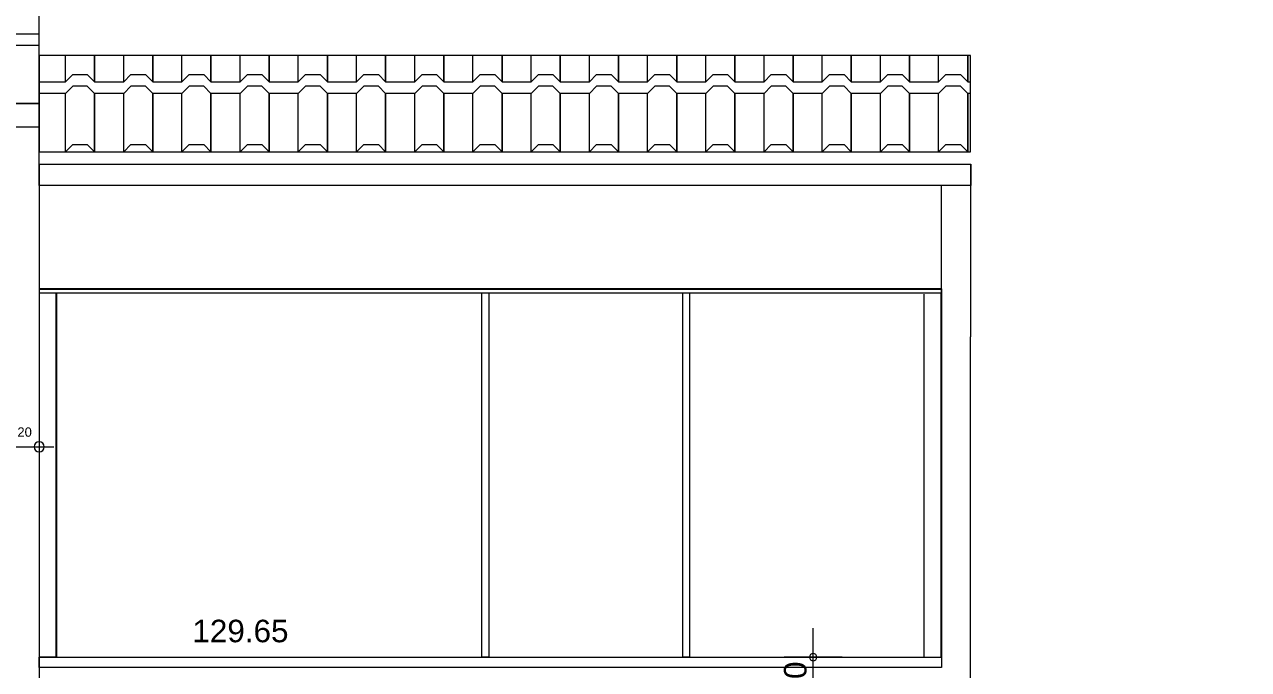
# Model space of a CAD drawing. Header units: metres. Extents: x -30.4 to 29.6, y -50.6 to 0.4.
# Drawn here: x -9.32 to -0.91, y -43.18 to -38.75 of the extents above; entities that cross this region are included whole.
import ezdxf
from ezdxf.enums import TextEntityAlignment as Align

# ---------------------------------------------------------------- set-up
doc = ezdxf.new("R2010")
doc.units = ezdxf.units.M
doc.header["$MEASUREMENT"] = 0
for name, color, linetype in [('Calque commun', 7, 'Continuous'), ('Cotations', 7, 'Continuous'), ('Textes', 7, 'Continuous')]:
    doc.layers.add(name, color=color, linetype=linetype)
doc.styles.add('Arial10', font='arial.ttf', dxfattribs={"height": 0.154626})
doc.styles.add('Arial13', font='arial.ttf', dxfattribs={"height": 0.064})
doc.styles.add('Arial14', font='arial.ttf', dxfattribs={"height": 0.154626})

# ---------------------------------------------------------------- blocks, each defined once
blk = doc.blocks.new('new319')
at = {"layer": 'Cotations', "color": 14, "linetype": 'Continuous', "lineweight": 9}
blk.add_arc((0, 0), 0.5, 0, 359.9994, dxfattribs=at)
blk = doc.blocks.new('new320')
at = {"layer": 'Cotations', "color": 14, "linetype": 'Continuous', "lineweight": 9}
blk.add_arc((0, 0), 0.5, 0, 359.9994, dxfattribs=at)
blk = doc.blocks.new('DimLine42246')
at = {"layer": 'Cotations', "color": 14, "linetype": 'Continuous', "lineweight": 9}
for p, q in [((-3.8999, -43.0954), (-3.8999, -42.8954)), ((-3.6999, -43.0954), (-4.0999, -43.0954)), ((-3.8999, -43.3954), (-3.8999, -43.0954)), ((-3.6999, -43.3954), (-4.0999, -43.3954)), ((-3.8999, -43.3954), (-3.8999, -43.5954))]:
    blk.add_line(p, q, dxfattribs=at)
at = {"layer": 'Cotations', "color": 14, "linetype": 'Continuous', "lineweight": 9, "xscale": 0.05000000074505806, "yscale": 0.05000000074505806, "zscale": 0.05000000074505806}
for name, p, rotation in [('new320', (-3.8999, -43.0954), -90.00000000000001), ('new319', (-3.8999, -43.3954), 90)]:
    blk.add_blockref(name, p, dxfattribs=dict(at, rotation=rotation))
at = {"layer": 'Cotations', "color": 7, "linetype": 'Continuous', "lineweight": 9, "style": 'Arial10'}
blk.add_text('30', height=0.15463, rotation=90, dxfattribs=at).set_placement((-3.8999, -43.2454), align=Align.BOTTOM_CENTER)
blk = doc.blocks.new('new347')
at = {"layer": 'Calque commun', "color": 5, "linetype": 'Continuous', "lineweight": 9}
blk.add_arc((0, 0), 0.5, 0, 359.9994, dxfattribs=at)
blk = doc.blocks.new('new348')
at = {"layer": 'Calque commun', "color": 5, "linetype": 'Continuous', "lineweight": 9}
blk.add_arc((0, 0), 0.5, 0, 359.9994, dxfattribs=at)
blk = doc.blocks.new('DimLine42575')
at = {"layer": 'Calque commun', "color": 5, "linetype": 'Continuous', "lineweight": 9}
for p, q in [((-9.4188, -41.5501), (-9.4188, -41.7501)), ((-9.2188, -41.5501), (-9.2188, -41.7501)), ((-9.4188, -41.6501), (-9.5188, -41.6501)), ((-9.4188, -41.6501), (-9.2188, -41.6501)), ((-9.2188, -41.6501), (-9.1188, -41.6501))]:
    blk.add_line(p, q, dxfattribs=at)
at = {"layer": 'Calque commun', "color": 5, "linetype": 'Continuous', "lineweight": 9, "xscale": 0.07000000029802322, "yscale": 0.07000000029802322, "zscale": 0.07000000029802322}
for name, p in [('new347', (-9.4188, -41.6501)), ('new348', (-9.2188, -41.6501))]:
    blk.add_blockref(name, p, dxfattribs=at)
at = {"layer": 'Calque commun', "color": 170, "linetype": 'Continuous', "lineweight": 9, "style": 'Arial13'}
blk.add_text('20', height=0.064, dxfattribs=at).set_placement((-9.3188, -41.6001), align=Align.BOTTOM_CENTER)
blk = doc.blocks.new('pattern')
at = {"layer": 'Calque commun', "color": 1, "linetype": 'Continuous', "lineweight": 9}
for p, q in [((-15.8188, -38.4854), (-15.8188, -38.8121)), ((-15.6188, -38.8121), (-15.6188, -38.4854)), ((-15.4188, -38.8121), (-15.4188, -38.4854)), ((-15.4188, -38.4854), (-15.4188, -38.8121)), ((-15.2188, -38.8121), (-15.2188, -38.4854)), ((-15.0188, -38.8121), (-15.0188, -38.4854)), ((-15.0188, -38.4854), (-15.0188, -38.8121)), ((-14.8188, -38.8121), (-14.8188, -38.4854)), ((-14.6188, -38.8121), (-14.6188, -38.4854)), ((-14.6188, -38.4854), (-14.6188, -38.8121)), ((-14.4188, -38.8121), (-14.4188, -38.4854)), ((-14.2188, -38.8121), (-14.2188, -38.4854)), ((-14.2188, -38.4854), (-14.2188, -38.8121)), ((-14.0188, -38.8121), (-14.0188, -38.4854)), ((-13.8188, -38.8121), (-13.8188, -38.4854)), ((-13.8188, -38.4854), (-13.8188, -38.8121)), ((-13.6188, -38.8121), (-13.6188, -38.4854)), ((-13.4188, -38.8121), (-13.4188, -38.4854)), ((-13.4188, -38.4854), (-13.4188, -38.8121)), ((-13.2188, -38.8121), (-13.2188, -38.4854)), ((-13.0188, -38.8121), (-13.0188, -38.4854)), ((-13.0188, -38.4854), (-13.0188, -38.8121)), ((-12.8188, -38.8121), (-12.8188, -38.4854)), ((-12.6188, -38.8121), (-12.6188, -38.4854)), ((-12.6188, -38.4854), (-12.6188, -38.8121)), ((-12.4188, -38.8121), (-12.4188, -38.4854)), ((-12.2188, -38.8121), (-12.2188, -38.4854)), ((-12.2188, -38.4854), (-12.2188, -38.8121)), ((-12.0188, -38.8121), (-12.0188, -38.4854)), ((-11.8188, -38.8121), (-11.8188, -38.4854)), ((-11.8188, -38.4854), (-11.8188, -38.8121)), ((-11.6188, -38.8121), (-11.6188, -38.4854)), ((-11.4188, -38.8121), (-11.4188, -38.4854)), ((-11.4188, -38.4854), (-11.4188, -38.8121)), ((-11.2188, -38.8121), (-11.2188, -38.4854)), ((-11.0188, -38.8121), (-11.0188, -38.4854)), ((-11.0188, -38.4854), (-11.0188, -38.8121)), ((-10.8188, -38.8121), (-10.8188, -38.4854)), ((-10.6188, -38.8121), (-10.6188, -38.4854)), ((-10.6188, -38.4854), (-10.6188, -38.8121)), ((-10.4188, -38.8121), (-10.4188, -38.4854)), ((-10.2188, -38.8121), (-10.2188, -38.4854)), ((-10.2188, -38.4854), (-10.2188, -38.8121)), ((-10.0188, -38.8121), (-10.0188, -38.4854)), ((-9.8188, -38.8121), (-9.8188, -38.4854)), ((-9.8188, -38.4854), (-9.8188, -38.8121)), ((-9.6188, -38.8121), (-9.6188, -38.4854)), ((-9.4188, -38.8121), (-9.4188, -38.4854)), ((-9.4188, -38.4854), (-9.4188, -38.8121)), ((-15.6188, -38.8121), (-15.5688, -38.7621)), ((-15.5688, -38.7621), (-15.4688, -38.7621)), ((-15.4688, -38.7621), (-15.4188, -38.8121)), ((-15.2188, -38.8121), (-15.1688, -38.7621)), ((-15.1688, -38.7621), (-15.0688, -38.7621)), ((-15.0688, -38.7621), (-15.0188, -38.8121)), ((-14.8188, -38.8121), (-14.7688, -38.7621)), ((-14.7688, -38.7621), (-14.6688, -38.7621)), ((-14.6688, -38.7621), (-14.6188, -38.8121)), ((-14.4188, -38.8121), (-14.3688, -38.7621)), ((-14.3688, -38.7621), (-14.2688, -38.7621)), ((-14.2688, -38.7621), (-14.2188, -38.8121)), ((-14.0188, -38.8121), (-13.9688, -38.7621)), ((-13.9688, -38.7621), (-13.8688, -38.7621)), ((-13.8688, -38.7621), (-13.8188, -38.8121)), ((-13.6188, -38.8121), (-13.5688, -38.7621)), ((-13.5688, -38.7621), (-13.4688, -38.7621)), ((-13.4688, -38.7621), (-13.4188, -38.8121)), ((-13.2188, -38.8121), (-13.1688, -38.7621)), ((-13.1688, -38.7621), (-13.0688, -38.7621)), ((-13.0688, -38.7621), (-13.0188, -38.8121)), ((-12.8188, -38.8121), (-12.7688, -38.7621)), ((-12.7688, -38.7621), (-12.6688, -38.7621)), ((-12.6688, -38.7621), (-12.6188, -38.8121)), ((-12.4188, -38.8121), (-12.3688, -38.7621)), ((-12.3688, -38.7621), (-12.2688, -38.7621)), ((-12.2688, -38.7621), (-12.2188, -38.8121)), ((-12.0188, -38.8121), (-11.9688, -38.7621)), ((-11.9688, -38.7621), (-11.8688, -38.7621)), ((-11.8688, -38.7621), (-11.8188, -38.8121)), ((-11.6188, -38.8121), (-11.5688, -38.7621)), ((-11.5688, -38.7621), (-11.4688, -38.7621)), ((-11.4688, -38.7621), (-11.4188, -38.8121)), ((-11.2188, -38.8121), (-11.1688, -38.7621)), ((-11.1688, -38.7621), (-11.0688, -38.7621)), ((-11.0688, -38.7621), (-11.0188, -38.8121)), ((-10.8188, -38.8121), (-10.7688, -38.7621)), ((-10.7688, -38.7621), (-10.6688, -38.7621)), ((-10.6688, -38.7621), (-10.6188, -38.8121)), ((-10.4188, -38.8121), (-10.3688, -38.7621)), ((-10.3688, -38.7621), (-10.2688, -38.7621)), ((-10.2688, -38.7621), (-10.2188, -38.8121)), ((-10.0188, -38.8121), (-9.9688, -38.7621)), ((-9.9688, -38.7621), (-9.8688, -38.7621)), ((-9.8688, -38.7621), (-9.8188, -38.8121)), ((-9.6188, -38.8121), (-9.5688, -38.7621)), ((-9.5688, -38.7621), (-9.4688, -38.7621)), ((-9.4688, -38.7621), (-9.4188, -38.8121)), ((-15.8188, -38.8121), (-15.6188, -38.8121)), ((-15.5688, -38.8421), (-15.6188, -38.8921)), ((-15.4688, -38.8421), (-15.5688, -38.8421)), ((-15.4188, -38.8921), (-15.4688, -38.8421)), ((-15.4188, -38.8121), (-15.2188, -38.8121)), ((-15.1688, -38.8421), (-15.2188, -38.8921)), ((-15.0688, -38.8421), (-15.1688, -38.8421)), ((-15.0188, -38.8921), (-15.0688, -38.8421)), ((-15.0188, -38.8121), (-14.8188, -38.8121)), ((-14.7688, -38.8421), (-14.8188, -38.8921)), ((-14.6688, -38.8421), (-14.7688, -38.8421)), ((-14.6188, -38.8921), (-14.6688, -38.8421)), ((-14.6188, -38.8121), (-14.4188, -38.8121)), ((-14.3688, -38.8421), (-14.4188, -38.8921)), ((-14.2688, -38.8421), (-14.3688, -38.8421)), ((-14.2188, -38.8921), (-14.2688, -38.8421)), ((-14.2188, -38.8121), (-14.0188, -38.8121)), ((-13.9688, -38.8421), (-14.0188, -38.8921)), ((-13.8688, -38.8421), (-13.9688, -38.8421)), ((-13.8188, -38.8921), (-13.8688, -38.8421)), ((-13.8188, -38.8121), (-13.6188, -38.8121)), ((-13.5688, -38.8421), (-13.6188, -38.8921)), ((-13.4688, -38.8421), (-13.5688, -38.8421)), ((-13.4188, -38.8921), (-13.4688, -38.8421)), ((-13.4188, -38.8121), (-13.2188, -38.8121)), ((-13.1688, -38.8421), (-13.2188, -38.8921)), ((-13.0688, -38.8421), (-13.1688, -38.8421)), ((-13.0188, -38.8921), (-13.0688, -38.8421)), ((-13.0188, -38.8121), (-12.8188, -38.8121)), ((-12.7688, -38.8421), (-12.8188, -38.8921)), ((-12.6688, -38.8421), (-12.7688, -38.8421)), ((-12.6188, -38.8921), (-12.6688, -38.8421)), ((-12.6188, -38.8121), (-12.4188, -38.8121)), ((-12.3688, -38.8421), (-12.4188, -38.8921)), ((-12.2688, -38.8421), (-12.3688, -38.8421)), ((-12.2188, -38.8921), (-12.2688, -38.8421)), ((-12.2188, -38.8121), (-12.0188, -38.8121)), ((-11.9688, -38.8421), (-12.0188, -38.8921)), ((-11.8688, -38.8421), (-11.9688, -38.8421)), ((-11.8188, -38.8921), (-11.8688, -38.8421)), ((-11.8188, -38.8121), (-11.6188, -38.8121)), ((-11.5688, -38.8421), (-11.6188, -38.8921)), ((-11.4688, -38.8421), (-11.5688, -38.8421)), ((-11.4188, -38.8921), (-11.4688, -38.8421)), ((-11.4188, -38.8121), (-11.2188, -38.8121)), ((-11.1688, -38.8421), (-11.2188, -38.8921)), ((-11.0688, -38.8421), (-11.1688, -38.8421)), ((-11.0188, -38.8921), (-11.0688, -38.8421)), ((-11.0188, -38.8121), (-10.8188, -38.8121)), ((-10.7688, -38.8421), (-10.8188, -38.8921)), ((-10.6688, -38.8421), (-10.7688, -38.8421)), ((-10.6188, -38.8921), (-10.6688, -38.8421)), ((-10.6188, -38.8121), (-10.4188, -38.8121)), ((-10.3688, -38.8421), (-10.4188, -38.8921)), ((-10.2688, -38.8421), (-10.3688, -38.8421)), ((-10.2188, -38.8921), (-10.2688, -38.8421)), ((-10.2188, -38.8121), (-10.0188, -38.8121)), ((-9.9688, -38.8421), (-10.0188, -38.8921)), ((-9.8688, -38.8421), (-9.9688, -38.8421)), ((-9.8188, -38.8921), (-9.8688, -38.8421)), ((-9.8188, -38.8121), (-9.6188, -38.8121)), ((-9.5688, -38.8421), (-9.6188, -38.8921)), ((-9.4688, -38.8421), (-9.5688, -38.8421)), ((-9.4188, -38.8921), (-9.4688, -38.8421)), ((-9.4188, -38.8121), (-9.2188, -38.8121)), ((-15.6188, -38.8921), (-15.8188, -38.8921)), ((-15.8188, -38.8921), (-15.8188, -39.2921)), ((-15.6188, -39.2921), (-15.6188, -38.8921)), ((-15.4188, -39.2921), (-15.4188, -38.8921)), ((-15.2188, -38.8921), (-15.4188, -38.8921)), ((-15.4188, -38.8921), (-15.4188, -39.2921)), ((-15.2188, -39.2921), (-15.2188, -38.8921)), ((-15.0188, -39.2921), (-15.0188, -38.8921)), ((-14.8188, -38.8921), (-15.0188, -38.8921)), ((-15.0188, -38.8921), (-15.0188, -39.2921)), ((-14.8188, -39.2921), (-14.8188, -38.8921)), ((-14.6188, -39.2921), (-14.6188, -38.8921)), ((-14.4188, -38.8921), (-14.6188, -38.8921)), ((-14.6188, -38.8921), (-14.6188, -39.2921)), ((-14.4188, -39.2921), (-14.4188, -38.8921)), ((-14.2188, -39.2921), (-14.2188, -38.8921)), ((-14.0188, -38.8921), (-14.2188, -38.8921)), ((-14.2188, -38.8921), (-14.2188, -39.2921)), ((-14.0188, -39.2921), (-14.0188, -38.8921)), ((-13.8188, -39.2921), (-13.8188, -38.8921)), ((-13.6188, -38.8921), (-13.8188, -38.8921)), ((-13.8188, -38.8921), (-13.8188, -39.2921)), ((-13.6188, -39.2921), (-13.6188, -38.8921)), ((-13.4188, -39.2921), (-13.4188, -38.8921)), ((-13.2188, -38.8921), (-13.4188, -38.8921)), ((-13.4188, -38.8921), (-13.4188, -39.2921)), ((-13.2188, -39.2921), (-13.2188, -38.8921)), ((-13.0188, -39.2921), (-13.0188, -38.8921)), ((-12.8188, -38.8921), (-13.0188, -38.8921)), ((-13.0188, -38.8921), (-13.0188, -39.2921)), ((-12.8188, -39.2921), (-12.8188, -38.8921)), ((-12.6188, -39.2921), (-12.6188, -38.8921)), ((-12.4188, -38.8921), (-12.6188, -38.8921)), ((-12.6188, -38.8921), (-12.6188, -39.2921)), ((-12.4188, -39.2921), (-12.4188, -38.8921)), ((-12.2188, -39.2921), (-12.2188, -38.8921)), ((-12.0188, -38.8921), (-12.2188, -38.8921)), ((-12.2188, -38.8921), (-12.2188, -39.2921)), ((-12.0188, -39.2921), (-12.0188, -38.8921)), ((-11.8188, -39.2921), (-11.8188, -38.8921)), ((-11.6188, -38.8921), (-11.8188, -38.8921)), ((-11.8188, -38.8921), (-11.8188, -39.2921)), ((-11.6188, -39.2921), (-11.6188, -38.8921)), ((-11.4188, -39.2921), (-11.4188, -38.8921)), ((-11.2188, -38.8921), (-11.4188, -38.8921)), ((-11.4188, -38.8921), (-11.4188, -39.2921)), ((-11.2188, -39.2921), (-11.2188, -38.8921)), ((-11.0188, -39.2921), (-11.0188, -38.8921)), ((-10.8188, -38.8921), (-11.0188, -38.8921)), ((-11.0188, -38.8921), (-11.0188, -39.2921)), ((-10.8188, -39.2921), (-10.8188, -38.8921)), ((-10.6188, -39.2921), (-10.6188, -38.8921)), ((-10.4188, -38.8921), (-10.6188, -38.8921)), ((-10.6188, -38.8921), (-10.6188, -39.2921)), ((-10.4188, -39.2921), (-10.4188, -38.8921)), ((-10.2188, -39.2921), (-10.2188, -38.8921)), ((-10.0188, -38.8921), (-10.2188, -38.8921)), ((-10.2188, -38.8921), (-10.2188, -39.2921)), ((-10.0188, -39.2921), (-10.0188, -38.8921)), ((-9.8188, -39.2921), (-9.8188, -38.8921)), ((-9.6188, -38.8921), (-9.8188, -38.8921)), ((-9.8188, -38.8921), (-9.8188, -39.2921)), ((-9.6188, -39.2921), (-9.6188, -38.8921)), ((-9.4188, -39.2921), (-9.4188, -38.8921)), ((-9.2188, -38.8921), (-9.4188, -38.8921)), ((-9.4188, -38.8921), (-9.4188, -39.2921)), ((-15.6188, -39.2921), (-15.5688, -39.2421)), ((-15.5688, -39.2421), (-15.4688, -39.2421)), ((-15.4688, -39.2421), (-15.4188, -39.2921)), ((-15.2188, -39.2921), (-15.1688, -39.2421)), ((-15.1688, -39.2421), (-15.0688, -39.2421)), ((-15.0688, -39.2421), (-15.0188, -39.2921)), ((-14.8188, -39.2921), (-14.7688, -39.2421)), ((-14.7688, -39.2421), (-14.6688, -39.2421)), ((-14.6688, -39.2421), (-14.6188, -39.2921)), ((-14.4188, -39.2921), (-14.3688, -39.2421)), ((-14.3688, -39.2421), (-14.2688, -39.2421)), ((-14.2688, -39.2421), (-14.2188, -39.2921)), ((-14.0188, -39.2921), (-13.9688, -39.2421)), ((-13.9688, -39.2421), (-13.8688, -39.2421)), ((-13.8688, -39.2421), (-13.8188, -39.2921)), ((-13.6188, -39.2921), (-13.5688, -39.2421)), ((-13.5688, -39.2421), (-13.4688, -39.2421)), ((-13.4688, -39.2421), (-13.4188, -39.2921)), ((-13.2188, -39.2921), (-13.1688, -39.2421)), ((-13.1688, -39.2421), (-13.0688, -39.2421)), ((-13.0688, -39.2421), (-13.0188, -39.2921)), ((-12.8188, -39.2921), (-12.7688, -39.2421)), ((-12.7688, -39.2421), (-12.6688, -39.2421)), ((-12.6688, -39.2421), (-12.6188, -39.2921)), ((-12.4188, -39.2921), (-12.3688, -39.2421)), ((-12.3688, -39.2421), (-12.2688, -39.2421)), ((-12.2688, -39.2421), (-12.2188, -39.2921)), ((-12.0188, -39.2921), (-11.9688, -39.2421)), ((-11.9688, -39.2421), (-11.8688, -39.2421)), ((-11.8688, -39.2421), (-11.8188, -39.2921)), ((-11.6188, -39.2921), (-11.5688, -39.2421)), ((-11.5688, -39.2421), (-11.4688, -39.2421)), ((-11.4688, -39.2421), (-11.4188, -39.2921)), ((-11.2188, -39.2921), (-11.1688, -39.2421)), ((-11.1688, -39.2421), (-11.0688, -39.2421)), ((-11.0688, -39.2421), (-11.0188, -39.2921)), ((-10.8188, -39.2921), (-10.7688, -39.2421)), ((-10.7688, -39.2421), (-10.6688, -39.2421)), ((-10.6688, -39.2421), (-10.6188, -39.2921)), ((-10.4188, -39.2921), (-10.3688, -39.2421)), ((-10.3688, -39.2421), (-10.2688, -39.2421)), ((-10.2688, -39.2421), (-10.2188, -39.2921)), ((-10.0188, -39.2921), (-9.9688, -39.2421)), ((-9.9688, -39.2421), (-9.8688, -39.2421)), ((-9.8688, -39.2421), (-9.8188, -39.2921)), ((-9.6188, -39.2921), (-9.5688, -39.2421)), ((-9.5688, -39.2421), (-9.4688, -39.2421)), ((-9.4688, -39.2421), (-9.4188, -39.2921)), ((-15.8188, -39.292), (-15.6188, -39.2921)), ((-15.4188, -39.2921), (-15.2188, -39.2921)), ((-15.0188, -39.2921), (-14.8188, -39.2921)), ((-14.6188, -39.2921), (-14.4188, -39.2921)), ((-14.2188, -39.2921), (-14.0188, -39.2921)), ((-13.8188, -39.2921), (-13.6188, -39.2921)), ((-13.4188, -39.2921), (-13.2188, -39.2921)), ((-13.0188, -39.2921), (-12.8188, -39.2921)), ((-12.6188, -39.2921), (-12.4188, -39.2921)), ((-12.2188, -39.2921), (-12.0188, -39.2921)), ((-11.8188, -39.2921), (-11.6188, -39.2921)), ((-11.4188, -39.2921), (-11.2188, -39.2921)), ((-11.0188, -39.2921), (-10.8188, -39.2921)), ((-10.6188, -39.2921), (-10.4188, -39.2921)), ((-10.2188, -39.2921), (-10.0188, -39.2921)), ((-9.8188, -39.2921), (-9.6188, -39.2921)), ((-9.4188, -39.2921), (-9.2188, -39.292))]:
    blk.add_line(p, q, dxfattribs=at)
at = {"layer": 'Calque commun', "color": 5, "linetype": 'Continuous', "lineweight": 9}
mesh = blk.add_polyface(dxfattribs=at)
corners = [(-15.8188, -39.2921), (-9.2188, -39.2921), (-9.2188, -38.4854), (-15.8188, -38.4854)]
mesh.append_faces([[corners[k] for k in face] for face in [(0, 1, 2, 3)]], dxfattribs={"color": 5})
blk = doc.blocks.new('pattern2')
at = {"layer": 'Calque commun', "color": 1, "linetype": 'Continuous', "lineweight": 9}
for p, q in [((-9.0381, -39.1427), (-9.0381, -38.9614)), ((-8.8381, -39.1427), (-8.8381, -38.9614)), ((-8.8381, -38.9614), (-8.8381, -39.1427)), ((-8.6381, -39.1427), (-8.6381, -38.9614)), ((-8.4381, -39.1427), (-8.4381, -38.9614)), ((-8.4381, -38.9614), (-8.4381, -39.1427)), ((-8.2381, -39.1427), (-8.2381, -38.9614)), ((-8.0381, -39.1427), (-8.0381, -38.9614)), ((-8.0381, -38.9614), (-8.0381, -39.1427)), ((-7.8381, -39.1427), (-7.8381, -38.9614)), ((-7.6381, -39.1427), (-7.6381, -38.9614)), ((-7.6381, -38.9614), (-7.6381, -39.1427)), ((-7.4381, -39.1427), (-7.4381, -38.9614)), ((-7.2381, -39.1427), (-7.2381, -38.9614)), ((-7.2381, -38.9614), (-7.2381, -39.1427)), ((-7.0381, -39.1427), (-7.0381, -38.9614)), ((-6.8381, -39.1427), (-6.8381, -38.9614)), ((-6.8381, -38.9614), (-6.8381, -39.1427)), ((-6.6381, -39.1427), (-6.6381, -38.9614)), ((-6.4381, -39.1427), (-6.4381, -38.9614)), ((-6.4381, -38.9614), (-6.4381, -39.1427)), ((-6.2381, -39.1427), (-6.2381, -38.9614)), ((-6.0381, -39.1427), (-6.0381, -38.9614)), ((-6.0381, -38.9614), (-6.0381, -39.1427)), ((-5.8381, -39.1427), (-5.8381, -38.9614)), ((-5.6381, -39.1427), (-5.6381, -38.9614)), ((-5.6381, -38.9614), (-5.6381, -39.1427)), ((-5.4381, -39.1427), (-5.4381, -38.9614)), ((-5.2381, -39.1427), (-5.2381, -38.9614)), ((-5.2381, -38.9614), (-5.2381, -39.1427)), ((-5.0381, -39.1427), (-5.0381, -38.9614)), ((-4.8381, -39.1427), (-4.8381, -38.9614)), ((-4.8381, -38.9614), (-4.8381, -39.1427)), ((-4.6381, -39.1427), (-4.6381, -38.9614)), ((-4.4381, -39.1427), (-4.4381, -38.9614)), ((-4.4381, -38.9614), (-4.4381, -39.1427)), ((-4.2381, -39.1427), (-4.2381, -38.9614)), ((-4.0381, -39.1427), (-4.0381, -38.9614)), ((-4.0381, -38.9614), (-4.0381, -39.1427)), ((-3.8381, -39.1427), (-3.8381, -38.9614)), ((-3.6381, -39.1427), (-3.6381, -38.9614)), ((-3.6381, -38.9614), (-3.6381, -39.1427)), ((-3.4381, -39.1427), (-3.4381, -38.9614)), ((-3.2381, -39.1427), (-3.2381, -38.9614)), ((-3.2381, -38.9614), (-3.2381, -39.1427)), ((-3.0381, -39.1427), (-3.0381, -38.9614)), ((-2.8381, -39.1427), (-2.8381, -38.9614)), ((-2.8381, -38.9614), (-2.8381, -39.1427)), ((-9.0381, -39.1427), (-8.9881, -39.0927)), ((-8.9881, -39.0927), (-8.8881, -39.0927)), ((-8.8881, -39.0927), (-8.8381, -39.1427)), ((-8.6381, -39.1427), (-8.5881, -39.0927)), ((-8.5881, -39.0927), (-8.4881, -39.0927)), ((-8.4881, -39.0927), (-8.4381, -39.1427)), ((-8.2381, -39.1427), (-8.1881, -39.0927)), ((-8.1881, -39.0927), (-8.0881, -39.0927)), ((-8.0881, -39.0927), (-8.0381, -39.1427)), ((-7.8381, -39.1427), (-7.7881, -39.0927)), ((-7.7881, -39.0927), (-7.6881, -39.0927)), ((-7.6881, -39.0927), (-7.6381, -39.1427)), ((-7.4381, -39.1427), (-7.3881, -39.0927)), ((-7.3881, -39.0927), (-7.2881, -39.0927)), ((-7.2881, -39.0927), (-7.2381, -39.1427)), ((-7.0381, -39.1427), (-6.9881, -39.0927)), ((-6.9881, -39.0927), (-6.8881, -39.0927)), ((-6.8881, -39.0927), (-6.8381, -39.1427)), ((-6.6381, -39.1427), (-6.5881, -39.0927)), ((-6.5881, -39.0927), (-6.4881, -39.0927)), ((-6.4881, -39.0927), (-6.4381, -39.1427)), ((-6.2381, -39.1427), (-6.1881, -39.0927)), ((-6.1881, -39.0927), (-6.0881, -39.0927)), ((-6.0881, -39.0927), (-6.0381, -39.1427)), ((-5.8381, -39.1427), (-5.7881, -39.0927)), ((-5.7881, -39.0927), (-5.6881, -39.0927)), ((-5.6881, -39.0927), (-5.6381, -39.1427)), ((-5.4381, -39.1427), (-5.3881, -39.0927)), ((-5.3881, -39.0927), (-5.2881, -39.0927)), ((-5.2881, -39.0927), (-5.2381, -39.1427)), ((-5.0381, -39.1427), (-4.9881, -39.0927)), ((-4.9881, -39.0927), (-4.8881, -39.0927)), ((-4.8881, -39.0927), (-4.8381, -39.1427)), ((-4.6381, -39.1427), (-4.5881, -39.0927)), ((-4.5881, -39.0927), (-4.4881, -39.0927)), ((-4.4881, -39.0927), (-4.4381, -39.1427)), ((-4.2381, -39.1427), (-4.1881, -39.0927)), ((-4.1881, -39.0927), (-4.0881, -39.0927)), ((-4.0881, -39.0927), (-4.0381, -39.1427)), ((-3.8381, -39.1427), (-3.7881, -39.0927)), ((-3.7881, -39.0927), (-3.6881, -39.0927)), ((-3.6881, -39.0927), (-3.6381, -39.1427)), ((-3.4381, -39.1427), (-3.3881, -39.0927)), ((-3.3881, -39.0927), (-3.2881, -39.0927)), ((-3.2881, -39.0927), (-3.2381, -39.1427)), ((-3.0381, -39.1427), (-2.9881, -39.0927)), ((-2.9881, -39.0927), (-2.8881, -39.0927)), ((-2.8881, -39.0927), (-2.8381, -39.1427)), ((-9.2188, -39.1427), (-9.0381, -39.1427)), ((-8.9881, -39.1727), (-9.0381, -39.2227)), ((-8.8881, -39.1727), (-8.9881, -39.1727)), ((-8.8381, -39.2227), (-8.8881, -39.1727)), ((-8.8381, -39.1427), (-8.6381, -39.1427)), ((-8.5881, -39.1727), (-8.6381, -39.2227)), ((-8.4881, -39.1727), (-8.5881, -39.1727)), ((-8.4381, -39.2227), (-8.4881, -39.1727)), ((-8.4381, -39.1427), (-8.2381, -39.1427)), ((-8.1881, -39.1727), (-8.2381, -39.2227)), ((-8.0881, -39.1727), (-8.1881, -39.1727)), ((-8.0381, -39.2227), (-8.0881, -39.1727)), ((-8.0381, -39.1427), (-7.8381, -39.1427)), ((-7.7881, -39.1727), (-7.8381, -39.2227)), ((-7.6881, -39.1727), (-7.7881, -39.1727)), ((-7.6381, -39.2227), (-7.6881, -39.1727)), ((-7.6381, -39.1427), (-7.4381, -39.1427)), ((-7.3881, -39.1727), (-7.4381, -39.2227)), ((-7.2881, -39.1727), (-7.3881, -39.1727)), ((-7.2381, -39.2227), (-7.2881, -39.1727)), ((-7.2381, -39.1427), (-7.0381, -39.1427)), ((-6.9881, -39.1727), (-7.0381, -39.2227)), ((-6.8881, -39.1727), (-6.9881, -39.1727)), ((-6.8381, -39.2227), (-6.8881, -39.1727)), ((-6.8381, -39.1427), (-6.6381, -39.1427)), ((-6.5881, -39.1727), (-6.6381, -39.2227)), ((-6.4881, -39.1727), (-6.5881, -39.1727)), ((-6.4381, -39.2227), (-6.4881, -39.1727)), ((-6.4381, -39.1427), (-6.2381, -39.1427)), ((-6.1881, -39.1727), (-6.2381, -39.2227)), ((-6.0881, -39.1727), (-6.1881, -39.1727)), ((-6.0381, -39.2227), (-6.0881, -39.1727)), ((-6.0381, -39.1427), (-5.8381, -39.1427)), ((-5.7881, -39.1727), (-5.8381, -39.2227)), ((-5.6881, -39.1727), (-5.7881, -39.1727)), ((-5.6381, -39.2227), (-5.6881, -39.1727)), ((-5.6381, -39.1427), (-5.4381, -39.1427)), ((-5.3881, -39.1727), (-5.4381, -39.2227)), ((-5.2881, -39.1727), (-5.3881, -39.1727)), ((-5.2381, -39.2227), (-5.2881, -39.1727)), ((-5.2381, -39.1427), (-5.0381, -39.1427)), ((-4.9881, -39.1727), (-5.0381, -39.2227)), ((-4.8881, -39.1727), (-4.9881, -39.1727)), ((-4.8381, -39.2227), (-4.8881, -39.1727)), ((-4.8381, -39.1427), (-4.6381, -39.1427)), ((-4.5881, -39.1727), (-4.6381, -39.2227)), ((-4.4881, -39.1727), (-4.5881, -39.1727)), ((-4.4381, -39.2227), (-4.4881, -39.1727)), ((-4.4381, -39.1427), (-4.2381, -39.1427)), ((-4.1881, -39.1727), (-4.2381, -39.2227)), ((-4.0881, -39.1727), (-4.1881, -39.1727)), ((-4.0381, -39.2227), (-4.0881, -39.1727)), ((-4.0381, -39.1427), (-3.8381, -39.1427)), ((-3.7881, -39.1727), (-3.8381, -39.2227)), ((-3.6881, -39.1727), (-3.7881, -39.1727)), ((-3.6381, -39.2227), (-3.6881, -39.1727)), ((-3.6381, -39.1427), (-3.4381, -39.1427)), ((-3.3881, -39.1727), (-3.4381, -39.2227)), ((-3.2881, -39.1727), (-3.3881, -39.1727)), ((-3.2381, -39.2227), (-3.2881, -39.1727)), ((-3.2381, -39.1427), (-3.0381, -39.1427)), ((-2.9881, -39.1727), (-3.0381, -39.2227)), ((-2.8881, -39.1727), (-2.9881, -39.1727)), ((-2.8381, -39.2227), (-2.8881, -39.1727)), ((-2.8381, -39.1427), (-2.8188, -39.1427)), ((-9.0381, -39.2227), (-9.2188, -39.2227)), ((-9.0381, -39.6227), (-9.0381, -39.2227)), ((-8.8381, -39.6227), (-8.8381, -39.2227)), ((-8.6381, -39.2227), (-8.8381, -39.2227)), ((-8.8381, -39.2227), (-8.8381, -39.6227)), ((-8.6381, -39.6227), (-8.6381, -39.2227)), ((-8.4381, -39.6227), (-8.4381, -39.2227)), ((-8.2381, -39.2227), (-8.4381, -39.2227)), ((-8.4381, -39.2227), (-8.4381, -39.6227)), ((-8.2381, -39.6227), (-8.2381, -39.2227)), ((-8.0381, -39.6227), (-8.0381, -39.2227)), ((-7.8381, -39.2227), (-8.0381, -39.2227)), ((-8.0381, -39.2227), (-8.0381, -39.6227)), ((-7.8381, -39.6227), (-7.8381, -39.2227)), ((-7.6381, -39.6227), (-7.6381, -39.2227)), ((-7.4381, -39.2227), (-7.6381, -39.2227)), ((-7.6381, -39.2227), (-7.6381, -39.6227)), ((-7.4381, -39.6227), (-7.4381, -39.2227)), ((-7.2381, -39.6227), (-7.2381, -39.2227)), ((-7.0381, -39.2227), (-7.2381, -39.2227)), ((-7.2381, -39.2227), (-7.2381, -39.6227)), ((-7.0381, -39.6227), (-7.0381, -39.2227)), ((-6.8381, -39.6227), (-6.8381, -39.2227)), ((-6.6381, -39.2227), (-6.8381, -39.2227)), ((-6.8381, -39.2227), (-6.8381, -39.6227)), ((-6.6381, -39.6227), (-6.6381, -39.2227)), ((-6.4381, -39.6227), (-6.4381, -39.2227)), ((-6.2381, -39.2227), (-6.4381, -39.2227)), ((-6.4381, -39.2227), (-6.4381, -39.6227)), ((-6.2381, -39.6227), (-6.2381, -39.2227)), ((-6.0381, -39.6227), (-6.0381, -39.2227)), ((-5.8381, -39.2227), (-6.0381, -39.2227)), ((-6.0381, -39.2227), (-6.0381, -39.6227)), ((-5.8381, -39.6227), (-5.8381, -39.2227)), ((-5.6381, -39.6227), (-5.6381, -39.2227)), ((-5.4381, -39.2227), (-5.6381, -39.2227)), ((-5.6381, -39.2227), (-5.6381, -39.6227)), ((-5.4381, -39.6227), (-5.4381, -39.2227)), ((-5.2381, -39.6227), (-5.2381, -39.2227)), ((-5.0381, -39.2227), (-5.2381, -39.2227)), ((-5.2381, -39.2227), (-5.2381, -39.6227)), ((-5.0381, -39.6227), (-5.0381, -39.2227)), ((-4.8381, -39.6227), (-4.8381, -39.2227)), ((-4.6381, -39.2227), (-4.8381, -39.2227)), ((-4.8381, -39.2227), (-4.8381, -39.6227)), ((-4.6381, -39.6227), (-4.6381, -39.2227)), ((-4.4381, -39.6227), (-4.4381, -39.2227)), ((-4.2381, -39.2227), (-4.4381, -39.2227)), ((-4.4381, -39.2227), (-4.4381, -39.6227)), ((-4.2381, -39.6227), (-4.2381, -39.2227)), ((-4.0381, -39.6227), (-4.0381, -39.2227)), ((-3.8381, -39.2227), (-4.0381, -39.2227)), ((-4.0381, -39.2227), (-4.0381, -39.6227)), ((-3.8381, -39.6227), (-3.8381, -39.2227)), ((-3.6381, -39.6227), (-3.6381, -39.2227)), ((-3.4381, -39.2227), (-3.6381, -39.2227)), ((-3.6381, -39.2227), (-3.6381, -39.6227)), ((-3.4381, -39.6227), (-3.4381, -39.2227)), ((-3.2381, -39.6227), (-3.2381, -39.2227)), ((-3.0381, -39.2227), (-3.2381, -39.2227)), ((-3.2381, -39.2227), (-3.2381, -39.6227)), ((-3.0381, -39.6227), (-3.0381, -39.2227)), ((-2.8381, -39.6227), (-2.8381, -39.2227)), ((-2.8188, -39.2227), (-2.8381, -39.2227)), ((-2.8381, -39.2227), (-2.8381, -39.6227)), ((-9.0381, -39.6227), (-8.9881, -39.5727)), ((-8.9881, -39.5727), (-8.8881, -39.5727)), ((-8.8881, -39.5727), (-8.8381, -39.6227)), ((-8.6381, -39.6227), (-8.5881, -39.5727)), ((-8.5881, -39.5727), (-8.4881, -39.5727)), ((-8.4881, -39.5727), (-8.4381, -39.6227)), ((-8.2381, -39.6227), (-8.1881, -39.5727)), ((-8.1881, -39.5727), (-8.0881, -39.5727)), ((-8.0881, -39.5727), (-8.0381, -39.6227)), ((-7.8381, -39.6227), (-7.7881, -39.5727)), ((-7.7881, -39.5727), (-7.6881, -39.5727)), ((-7.6881, -39.5727), (-7.6381, -39.6227)), ((-7.4381, -39.6227), (-7.3881, -39.5727)), ((-7.3881, -39.5727), (-7.2881, -39.5727)), ((-7.2881, -39.5727), (-7.2381, -39.6227)), ((-7.0381, -39.6227), (-6.9881, -39.5727)), ((-6.9881, -39.5727), (-6.8881, -39.5727)), ((-6.8881, -39.5727), (-6.8381, -39.6227)), ((-6.6381, -39.6227), (-6.5881, -39.5727)), ((-6.5881, -39.5727), (-6.4881, -39.5727)), ((-6.4881, -39.5727), (-6.4381, -39.6227)), ((-6.2381, -39.6227), (-6.1881, -39.5727)), ((-6.1881, -39.5727), (-6.0881, -39.5727)), ((-6.0881, -39.5727), (-6.0381, -39.6227)), ((-5.8381, -39.6227), (-5.7881, -39.5727)), ((-5.7881, -39.5727), (-5.6881, -39.5727)), ((-5.6881, -39.5727), (-5.6381, -39.6227)), ((-5.4381, -39.6227), (-5.3881, -39.5727)), ((-5.3881, -39.5727), (-5.2881, -39.5727)), ((-5.2881, -39.5727), (-5.2381, -39.6227)), ((-5.0381, -39.6227), (-4.9881, -39.5727)), ((-4.9881, -39.5727), (-4.8881, -39.5727)), ((-4.8881, -39.5727), (-4.8381, -39.6227)), ((-4.6381, -39.6227), (-4.5881, -39.5727)), ((-4.5881, -39.5727), (-4.4881, -39.5727)), ((-4.4881, -39.5727), (-4.4381, -39.6227)), ((-4.2381, -39.6227), (-4.1881, -39.5727)), ((-4.1881, -39.5727), (-4.0881, -39.5727)), ((-4.0881, -39.5727), (-4.0381, -39.6227)), ((-3.8381, -39.6227), (-3.7881, -39.5727)), ((-3.7881, -39.5727), (-3.6881, -39.5727)), ((-3.6881, -39.5727), (-3.6381, -39.6227)), ((-3.4381, -39.6227), (-3.3881, -39.5727)), ((-3.3881, -39.5727), (-3.2881, -39.5727)), ((-3.2881, -39.5727), (-3.2381, -39.6227)), ((-3.0381, -39.6227), (-2.9881, -39.5727)), ((-2.9881, -39.5727), (-2.8881, -39.5727)), ((-2.8881, -39.5727), (-2.8381, -39.6227)), ((-9.2188, -39.6227), (-9.0381, -39.6227)), ((-8.8381, -39.6227), (-8.6381, -39.6227)), ((-8.4381, -39.6227), (-8.2381, -39.6227)), ((-8.0381, -39.6227), (-7.8381, -39.6227)), ((-7.6381, -39.6227), (-7.4381, -39.6227)), ((-7.2381, -39.6227), (-7.0381, -39.6227)), ((-6.8381, -39.6227), (-6.6381, -39.6227)), ((-6.4381, -39.6227), (-6.2381, -39.6227)), ((-6.0381, -39.6227), (-5.8381, -39.6227)), ((-5.6381, -39.6227), (-5.4381, -39.6227)), ((-5.2381, -39.6227), (-5.0381, -39.6227)), ((-4.8381, -39.6227), (-4.6381, -39.6227)), ((-4.4381, -39.6227), (-4.2381, -39.6227)), ((-4.0381, -39.6227), (-3.8381, -39.6227)), ((-3.6381, -39.6227), (-3.4381, -39.6227)), ((-3.2381, -39.6227), (-3.0381, -39.6227)), ((-2.8381, -39.6227), (-2.8188, -39.6227))]:
    blk.add_line(p, q, dxfattribs=at)
at = {"layer": 'Calque commun', "color": 7, "linetype": 'Continuous', "lineweight": 9}
mesh = blk.add_polyface(dxfattribs=at)
corners = [(-15.8388, -39.6227), (-15.8388, -38.8854), (-28.7911, -38.8854), (-28.8381, -39.6227), (-2.8188, -39.6227), (-2.8188, -38.9614), (-9.2188, -38.9614), (-9.2188, -39.6227)]
mesh.append_faces([[corners[k] for k in face] for face in [(0, 1, 2, 3), (4, 5, 6, 7)]], dxfattribs={"color": 7})

msp = doc.modelspace()

# ---------------------------------------------------------------- linework, layer by layer
at = {"layer": 'Calque commun', "color": 7, "linetype": 'Continuous', "lineweight": 18}
for p, q in [((-9.2188, -39.7074), (-9.2188, -39.4511)), ((-9.2188, -39.7074), (-9.2188, -46.8243)), ((-2.8188, -39.7074), (-2.8188, -40.8954)), ((-3.0188, -40.8954), (-3.0188, -39.8538)), ((-3.0156, -40.5654), (-9.2156, -40.5654)), ((-9.2156, -40.5954), (-9.2156, -40.5654)), ((-3.0156, -40.5954), (-9.2156, -40.5954)), ((-9.0988, -43.0954), (-9.0988, -40.5954)), ((-3.1389, -40.6004), (-3.1389, -43.0954)), ((-3.0156, -40.5954), (-3.0156, -40.5654)), ((-2.8185, -40.6967), (-2.8189, -40.7908)), ((-2.8189, -40.7908), (-2.8189, -40.7908)), ((-3.0189, -40.8954), (-3.0189, -43.1654)), ((-2.8188, -43.6954), (-2.8188, -40.8954))]:
    msp.add_line(p, q, dxfattribs=at)
at = {"layer": 'Calque commun', "color": 5, "linetype": 'ByBlock', "lineweight": -2}
msp.add_line((-9.2156, -40.5654), (-3.0156, -40.5654), dxfattribs=at)
at = {"layer": 'Calque commun', "color": 7, "linetype": 'Continuous', "lineweight": 9}
for p, q in [((-9.0988, -40.5954), (-9.0988, -43.0954)), ((-9.2222, -43.0954), (-9.0988, -43.0954)), ((-9.0988, -43.0954), (-9.2188, -43.0954)), ((-9.0988, -43.0954), (-9.2188, -43.0954))]:
    msp.add_line(p, q, dxfattribs=at)
at = {"layer": 'Calque commun', "color": 3, "linetype": 'ByBlock', "lineweight": -2}
for p, q in [((-9.0988, -43.0954), (-9.0988, -40.5954)), ((-3.0189, -43.0954), (-3.0189, -40.5954))]:
    msp.add_line(p, q, dxfattribs=at)
at = {"layer": 'Calque commun', "color": 15, "linetype": 'Continuous', "lineweight": 18}
for p, q in [((-6.1792, -40.5954), (-6.1792, -43.0954)), ((-6.1292, -40.5954), (-6.1792, -40.5954)), ((-6.1292, -40.5954), (-6.1292, -43.0954)), ((-4.7992, -40.5954), (-4.7992, -43.0954)), ((-4.7492, -40.5954), (-4.7992, -40.5954)), ((-4.7492, -40.5954), (-4.7492, -43.0954)), ((-6.1292, -43.0954), (-6.1792, -43.0954)), ((-4.7492, -43.0954), (-4.7992, -43.0954))]:
    msp.add_line(p, q, dxfattribs=at)

# ---------------------------------------------------------------- block references
at = {"layer": 'Calque commun', "color": 0, "linetype": 'ByBlock', "lineweight": -2}
for name in ['pattern', 'pattern2']:
    msp.add_blockref(name, (0, 0), dxfattribs=at)
at = {"layer": 'Calque commun', "color": 5, "linetype": 'Continuous', "lineweight": 9}
msp.add_blockref('DimLine42575', (0, 0), dxfattribs=at)
at = {"layer": 'Cotations', "color": 14, "linetype": 'Continuous', "lineweight": 9}
msp.add_blockref('DimLine42246', (0, 0), dxfattribs=at)

# ---------------------------------------------------------------- texts
at = {"layer": 'Textes', "color": 5, "linetype": 'ByBlock', "lineweight": -2, "style": 'Arial14'}
msp.add_text('129.65', height=0.15463, dxfattribs=at).set_placement((-8.166, -43.0394), align=Align.BOTTOM_LEFT)

# ---------------------------------------------------------------- meshes
at = {"layer": 'Calque commun', "color": 7, "linetype": 'Continuous', "lineweight": 9}
mesh = msp.add_polyface(dxfattribs=at)
corners = [(29.6021, -8.6275), (-30.3979, -8.6275), (-30.3979, -50.6275), (29.6021, -50.6275)]
mesh.append_faces([[corners[k] for k in face] for face in [(0, 1, 2, 3)]], dxfattribs={"color": 7})
at = {"layer": 'Calque commun', "color": 7, "linetype": 'Continuous', "lineweight": 18}
mesh = msp.add_polyface(dxfattribs=at)
corners = [(-9.2188, -39.2921), (-15.8188, -39.2921), (-15.8188, -39.4511), (-9.2188, -39.4511)]
mesh.append_faces([[corners[k] for k in face] for face in [(0, 1, 2, 3)]], dxfattribs={"color": 7})
mesh = msp.add_polyface(dxfattribs=at)
corners = [(-15.8388, -39.8538), (-28.8381, -39.8538), (-28.8381, -39.7074), (-15.8388, -39.7074), (-2.8169, -39.8538), (-9.2188, -39.8538), (-9.2188, -39.7074), (-2.8169, -39.7074)]
mesh.append_faces([[corners[k] for k in face] for face in [(0, 1, 2, 3), (4, 5, 6, 7)]], dxfattribs={"color": 7})
mesh = msp.add_polyface(dxfattribs=at)
corners = [(-9.2188, -43.1654), (-9.2188, -43.0954), (-3.0188, -43.0954), (-3.0188, -43.1654)]
mesh.append_faces([[corners[k] for k in face] for face in [(0, 1, 2, 3)]], dxfattribs={"color": 7})

doc.saveas('drawing.dxf')
